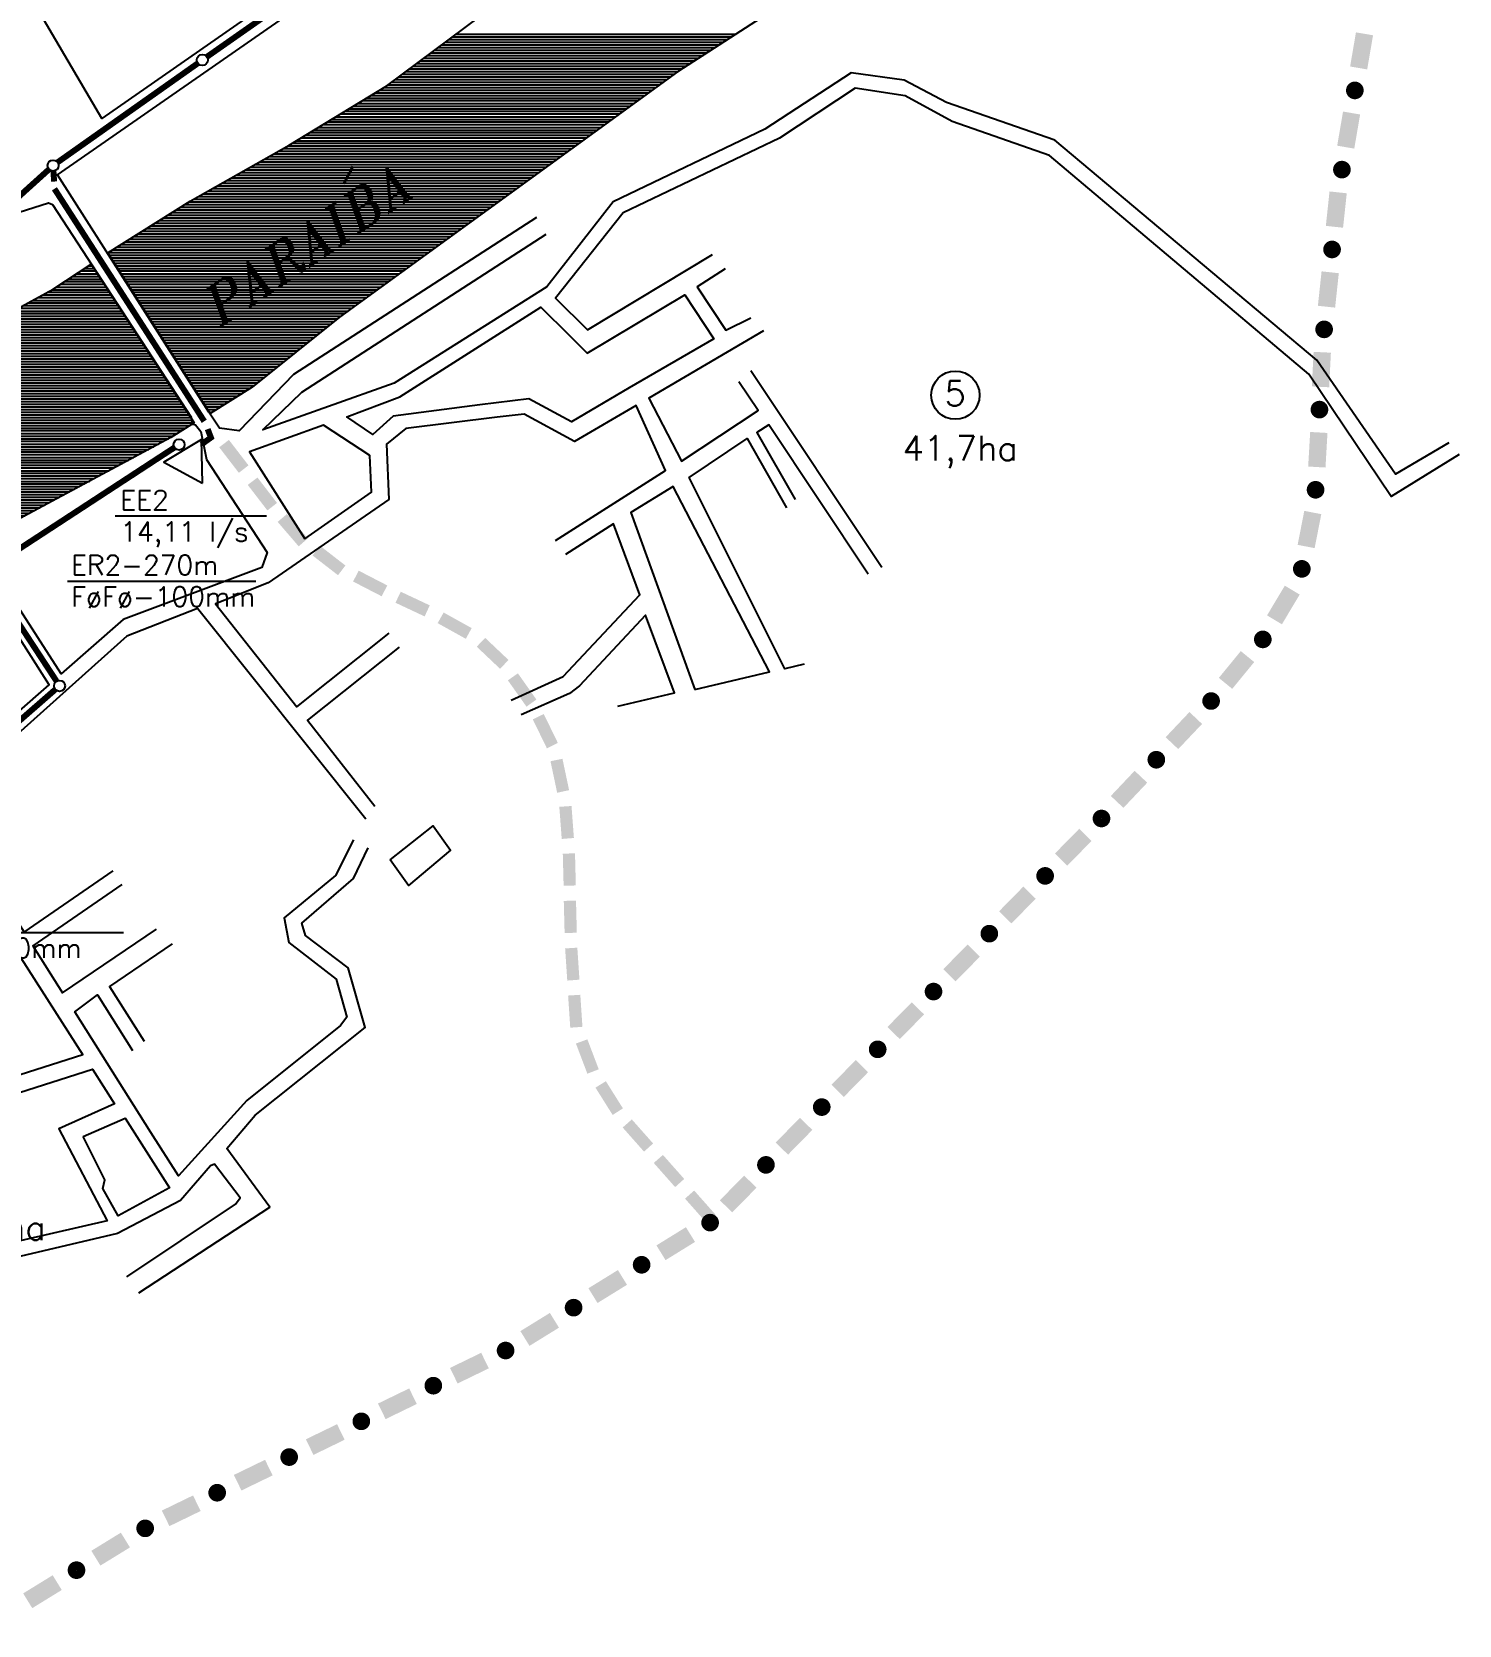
# Model space of a CAD drawing. Extents: x 673693 to 677773, y 7546493 to 7550545.
# Drawn here: x 676251 to 677256, y 7546890 to 7548013 of the extents above; entities that cross this region are included whole.
import ezdxf
from ezdxf.enums import TextEntityAlignment as Align

# ---------------------------------------------------------------- set-up
doc = ezdxf.new("R2010")
doc.units = 0
doc.header["$LTSCALE"] = 60
doc.header["$MEASUREMENT"] = 0
doc.linetypes.add('HIDDEN', pattern=[0.375, 0.25, -0.125])
doc.layers.get('0').update_dxf_attribs({"linetype": 'CONTINUOUS'})
for name, color, linetype in [('ESTACAO', 5, 'CONTINUOUS'), ('HATCH', 150, 'CONTINUOUS'), ('LIMITE-BACIA', 3, 'CONTINUOUS'), ('LIMITE-PROJETO', 1, 'CONTINUOUS'), ('RIO', 4, 'CONTINUOUS'), ('RUA', 7, 'CONTINUOUS'), ('TEXTO', 5, 'CONTINUOUS'), ('TEXTO2', 5, 'CONTINUOUS')]:
    doc.layers.add(name, color=color, linetype=linetype)
doc.styles.add('GOTHICI', font='ITALICT8.SHX', dxfattribs={"height": 1.641651})
doc.styles.get("Standard").update_dxf_attribs({"font": 'ROMANSBR.shx', "height": 3})

# ---------------------------------------------------------------- blocks, each defined once
blk = doc.blocks.new('*X3')
at = {"color": 0}
for p, q in [((676288.1, 7547846.2), (676294.7, 7547846.2)), ((676291, 7547848.1), (676293.5, 7547848.1)), ((676271.1, 7547835), (676302, 7547835)), ((676273.9, 7547836.9), (676300.8, 7547836.9)), ((676276.8, 7547838.7), (676299.6, 7547838.7)), ((676279.6, 7547840.6), (676298.4, 7547840.6)), ((676282.5, 7547842.5), (676297.2, 7547842.5)), ((676285.3, 7547844.4), (676296, 7547844.4)), ((676251.6, 7547823.7), (676309.3, 7547823.7)), ((676255, 7547825.6), (676308.1, 7547825.6)), ((676258.4, 7547827.5), (676306.9, 7547827.5)), ((676261.9, 7547829.4), (676305.7, 7547829.4)), ((676265.3, 7547831.2), (676304.5, 7547831.2)), ((676268.3, 7547833.1), (676303.3, 7547833.1)), ((676231, 7547812.5), (676316.6, 7547812.5)), ((676234.4, 7547814.4), (676315.4, 7547814.4)), ((676237.8, 7547816.2), (676314.2, 7547816.2)), ((676241.3, 7547818.1), (676313, 7547818.1)), ((676244.7, 7547820), (676311.8, 7547820)), ((676248.1, 7547821.9), (676310.6, 7547821.9)), ((676210.4, 7547801.2), (676323.9, 7547801.2)), ((676213.8, 7547803.1), (676322.7, 7547803.1)), ((676217.3, 7547805), (676321.5, 7547805)), ((676220.7, 7547806.9), (676320.3, 7547806.9)), ((676224.1, 7547808.7), (676319.1, 7547808.7)), ((676227.6, 7547810.6), (676317.9, 7547810.6)), ((676189.9, 7547790), (676331.2, 7547790)), ((676193.2, 7547791.9), (676330, 7547791.9)), ((676196.7, 7547793.7), (676328.8, 7547793.7)), ((676200.1, 7547795.6), (676327.6, 7547795.6)), ((676203.5, 7547797.5), (676326.4, 7547797.5)), ((676207, 7547799.4), (676325.2, 7547799.4)), ((676173, 7547778.7), (676338.5, 7547778.7)), ((676175.8, 7547780.6), (676337.3, 7547780.6)), ((676178.6, 7547782.5), (676336.1, 7547782.5)), ((676181.5, 7547784.4), (676334.9, 7547784.4)), ((676184.3, 7547786.2), (676333.7, 7547786.2)), ((676187.1, 7547788.1), (676332.5, 7547788.1)), ((676156.1, 7547767.5), (676345.8, 7547767.5)), ((676159, 7547769.4), (676344.6, 7547769.4)), ((676161.8, 7547771.2), (676343.4, 7547771.2)), ((676164.6, 7547773.1), (676342.2, 7547773.1)), ((676167.4, 7547775), (676341, 7547775)), ((676170.2, 7547776.9), (676339.8, 7547776.9)), ((676139.3, 7547756.2), (676353.1, 7547756.2)), ((676142.1, 7547758.1), (676351.9, 7547758.1)), ((676144.9, 7547760), (676350.7, 7547760)), ((676147.7, 7547761.9), (676349.5, 7547761.9)), ((676150.5, 7547763.7), (676348.3, 7547763.7)), ((676153.3, 7547765.6), (676347.1, 7547765.6)), ((676122.4, 7547745), (676360.4, 7547745)), ((676125.2, 7547746.9), (676359.2, 7547746.9)), ((676128, 7547748.7), (676358, 7547748.7)), ((676130.8, 7547750.6), (676356.8, 7547750.6)), ((676133.7, 7547752.5), (676355.6, 7547752.5)), ((676136.5, 7547754.4), (676354.4, 7547754.4)), ((676105.5, 7547733.7), (676359.4, 7547733.7)), ((676108.3, 7547735.6), (676362.4, 7547735.6)), ((676111.2, 7547737.5), (676365.3, 7547737.5)), ((676114, 7547739.4), (676364.1, 7547739.4)), ((676116.8, 7547741.2), (676362.9, 7547741.2)), ((676119.6, 7547743.1), (676361.7, 7547743.1)), ((676088.7, 7547722.5), (676340.3, 7547722.5)), ((676091.5, 7547724.4), (676343.8, 7547724.4)), ((676094.3, 7547726.2), (676347.3, 7547726.2)), ((676097.1, 7547728.1), (676350.5, 7547728.1)), ((676099.9, 7547730), (676353.5, 7547730)), ((676102.7, 7547731.9), (676356.4, 7547731.9)), ((676071.8, 7547711.2), (676319.4, 7547711.2)), ((676074.6, 7547713.1), (676322.9, 7547713.1)), ((676077.4, 7547715), (676326.4, 7547715)), ((676080.2, 7547716.9), (676329.8, 7547716.9)), ((676083, 7547718.7), (676333.3, 7547718.7)), ((676085.9, 7547720.6), (676336.8, 7547720.6)), ((676054.9, 7547700), (676298.4, 7547700)), ((676057.7, 7547701.9), (676301.9, 7547701.9)), ((676060.5, 7547703.7), (676305.4, 7547703.7)), ((676063.4, 7547705.6), (676308.9, 7547705.6)), ((676066.2, 7547707.5), (676312.4, 7547707.5)), ((676069, 7547709.4), (676315.9, 7547709.4)), ((676038.1, 7547688.7), (676277.5, 7547688.7)), ((676040.9, 7547690.6), (676281, 7547690.6)), ((676043.7, 7547692.5), (676284.5, 7547692.5)), ((676046.5, 7547694.4), (676288, 7547694.4)), ((676049.3, 7547696.2), (676291.5, 7547696.2)), ((676052.1, 7547698.1), (676294.9, 7547698.1)), ((676021.2, 7547677.5), (676256.6, 7547677.5)), ((676024, 7547679.4), (676260.1, 7547679.4)), ((676026.8, 7547681.2), (676263.5, 7547681.2)), ((676029.6, 7547683.1), (676267, 7547683.1)), ((676032.4, 7547685), (676270.5, 7547685)), ((676035.2, 7547686.9), (676274, 7547686.9)), ((676004.3, 7547666.2), (676235.6, 7547666.2)), ((676007.1, 7547668.1), (676239.1, 7547668.1)), ((676009.9, 7547670), (676242.6, 7547670)), ((676012.7, 7547671.9), (676246.1, 7547671.9)), ((676015.6, 7547673.7), (676249.6, 7547673.7)), ((676018.4, 7547675.6), (676253.1, 7547675.6)), ((675987.4, 7547655), (676216.6, 7547655)), ((675990.2, 7547656.9), (676219.3, 7547656.9)), ((675993.1, 7547658.7), (676222.1, 7547658.7)), ((675995.9, 7547660.6), (676225.2, 7547660.6)), ((675998.7, 7547662.5), (676228.7, 7547662.5)), ((676001.5, 7547664.4), (676232.1, 7547664.4)), ((675984.5, 7547651.2), (676211, 7547651.2)), ((675984.6, 7547653.1), (676213.8, 7547653.1)), ((675985.7, 7547649.4), (676208.3, 7547649.4)), ((675986.9, 7547647.5), (676205.5, 7547647.5)), ((675988.1, 7547645.6), (676202.8, 7547645.6)), ((675989.3, 7547643.7), (676200, 7547643.7)), ((675990.5, 7547641.9), (676197.2, 7547641.9)), ((675991.6, 7547640), (676194.5, 7547640)), ((675992.8, 7547638.1), (676191.7, 7547638.1)), ((675994, 7547636.2), (676189, 7547636.2)), ((675995.2, 7547634.4), (676186.6, 7547634.4)), ((675996.4, 7547632.5), (676184.5, 7547632.5)), ((675997.6, 7547630.6), (676182.3, 7547630.6)), ((675998.8, 7547628.7), (676180.2, 7547628.7)), ((676000, 7547626.9), (676178.1, 7547626.9)), ((676001.2, 7547625), (676175.9, 7547625)), ((676002.4, 7547623.1), (676173.8, 7547623.1)), ((676003.6, 7547621.2), (676171.7, 7547621.2)), ((676004.8, 7547619.4), (676169.5, 7547619.4)), ((676006, 7547617.5), (676167.4, 7547617.5)), ((676007.2, 7547615.6), (676165.3, 7547615.6)), ((676008.4, 7547613.7), (676163.2, 7547613.7)), ((676009.6, 7547611.9), (676161, 7547611.9)), ((676010.8, 7547610), (676158.9, 7547610)), ((676012, 7547608.1), (676156.8, 7547608.1)), ((676013.2, 7547606.2), (676154.6, 7547606.2)), ((676014.4, 7547604.4), (676152.5, 7547604.4)), ((676015.6, 7547602.5), (676150.4, 7547602.5)), ((676016.8, 7547600.6), (676148.2, 7547600.6)), ((676017.9, 7547598.7), (676146.1, 7547598.7)), ((676019.1, 7547596.9), (676144, 7547596.9)), ((676020.3, 7547595), (676141.8, 7547595)), ((676021.5, 7547593.1), (676139.7, 7547593.1)), ((676022.7, 7547591.2), (676137.6, 7547591.2)), ((676023.9, 7547589.4), (676135.4, 7547589.4)), ((676025.1, 7547587.5), (676133.3, 7547587.5)), ((676026.3, 7547585.6), (676131.2, 7547585.6)), ((676027.5, 7547583.7), (676129, 7547583.7)), ((676028.7, 7547581.9), (676126.9, 7547581.9)), ((676029.9, 7547580), (676124.4, 7547580)), ((676031.1, 7547578.1), (676121.2, 7547578.1)), ((676032.3, 7547576.2), (676118.1, 7547576.2)), ((676033.5, 7547574.4), (676115, 7547574.4)), ((676034.7, 7547572.5), (676111.9, 7547572.5)), ((676035.9, 7547570.6), (676108.8, 7547570.6)), ((676037.1, 7547568.7), (676105.7, 7547568.7)), ((676038.3, 7547566.9), (676102.6, 7547566.9)), ((676039.5, 7547565), (676099.5, 7547565)), ((676040.7, 7547563.1), (676096.3, 7547563.1)), ((676041.9, 7547561.2), (676093.2, 7547561.2)), ((676043.1, 7547559.4), (676090.1, 7547559.4)), ((676044.2, 7547557.5), (676087, 7547557.5)), ((676045.4, 7547555.6), (676083.9, 7547555.6)), ((676046.6, 7547553.7), (676080.8, 7547553.7)), ((676047.8, 7547551.9), (676077.7, 7547551.9)), ((676049, 7547550), (676074.5, 7547550)), ((676050.2, 7547548.1), (676069.8, 7547548.1)), ((676051.4, 7547546.2), (676062.6, 7547546.2)), ((676052.6, 7547544.4), (676059.7, 7547544.4)), ((676053.8, 7547542.5), (676056.7, 7547542.5))]:
    blk.add_line(p, q, dxfattribs=at)
blk = doc.blocks.new('*X4')
at = {"color": 0}
for p, q in [((676539.7, 7548003.7), (676735.2, 7548003.7)), ((676542.3, 7548005.6), (676738.1, 7548005.6)), ((676544.8, 7548007.5), (676741, 7548007.5)), ((676547.3, 7548009.4), (676743.9, 7548009.4)), ((676549.8, 7548011.2), (676746.8, 7548011.2)), ((676524.6, 7547992.5), (676717.7, 7547992.5)), ((676527.1, 7547994.4), (676720.7, 7547994.4)), ((676529.6, 7547996.2), (676723.6, 7547996.2)), ((676532.2, 7547998.1), (676726.5, 7547998.1)), ((676534.7, 7548000), (676729.4, 7548000)), ((676537.2, 7548001.9), (676732.3, 7548001.9)), ((676509.5, 7547981.2), (676700.9, 7547981.2)), ((676512, 7547983.1), (676703.5, 7547983.1)), ((676514.5, 7547985), (676706.1, 7547985)), ((676517, 7547986.9), (676709, 7547986.9)), ((676519.6, 7547988.7), (676711.9, 7547988.7)), ((676522.1, 7547990.6), (676714.8, 7547990.6)), ((676492.9, 7547970), (676685.4, 7547970)), ((676496, 7547971.9), (676688, 7547971.9)), ((676499, 7547973.7), (676690.6, 7547973.7)), ((676501.9, 7547975.6), (676693.2, 7547975.6)), ((676504.4, 7547977.5), (676695.8, 7547977.5)), ((676506.9, 7547979.4), (676698.3, 7547979.4)), ((676474.4, 7547958.7), (676669.9, 7547958.7)), ((676477.4, 7547960.6), (676672.5, 7547960.6)), ((676480.5, 7547962.5), (676675.1, 7547962.5)), ((676483.6, 7547964.4), (676677.7, 7547964.4)), ((676486.7, 7547966.2), (676680.3, 7547966.2)), ((676489.8, 7547968.1), (676682.9, 7547968.1)), ((676455.9, 7547947.5), (676654.5, 7547947.5)), ((676458.9, 7547949.4), (676657, 7547949.4)), ((676462, 7547951.2), (676659.6, 7547951.2)), ((676465.1, 7547953.1), (676662.2, 7547953.1)), ((676468.2, 7547955), (676664.8, 7547955)), ((676471.3, 7547956.9), (676667.4, 7547956.9)), ((676437.3, 7547936.2), (676639, 7547936.2)), ((676440.4, 7547938.1), (676641.6, 7547938.1)), ((676443.5, 7547940), (676644.1, 7547940)), ((676446.6, 7547941.9), (676646.7, 7547941.9)), ((676449.7, 7547943.7), (676649.3, 7547943.7)), ((676452.8, 7547945.6), (676651.9, 7547945.6)), ((676417.9, 7547925), (676623.5, 7547925)), ((676421.2, 7547926.9), (676626.1, 7547926.9)), ((676424.5, 7547928.7), (676628.6, 7547928.7)), ((676427.8, 7547930.6), (676631.2, 7547930.6)), ((676431.1, 7547932.5), (676633.8, 7547932.5)), ((676434.3, 7547934.4), (676636.4, 7547934.4)), ((676398.1, 7547913.7), (676608, 7547913.7)), ((676401.4, 7547915.6), (676610.6, 7547915.6)), ((676404.7, 7547917.5), (676613.2, 7547917.5)), ((676408, 7547919.4), (676615.7, 7547919.4)), ((676411.3, 7547921.2), (676618.3, 7547921.2)), ((676414.6, 7547923.1), (676620.9, 7547923.1)), ((676378.2, 7547902.5), (676592.5, 7547902.5)), ((676381.5, 7547904.4), (676595.1, 7547904.4)), ((676384.8, 7547906.2), (676597.7, 7547906.2)), ((676388.1, 7547908.1), (676600.3, 7547908.1)), ((676391.4, 7547910), (676602.8, 7547910)), ((676394.7, 7547911.9), (676605.4, 7547911.9)), ((676358.8, 7547891.2), (676577, 7547891.2)), ((676361.8, 7547893.1), (676579.6, 7547893.1)), ((676365, 7547895), (676582.2, 7547895)), ((676368.3, 7547896.9), (676584.8, 7547896.9)), ((676371.6, 7547898.7), (676587.3, 7547898.7)), ((676374.9, 7547900.6), (676589.9, 7547900.6)), ((676340.8, 7547880), (676561.5, 7547880)), ((676343.8, 7547881.9), (676564.1, 7547881.9)), ((676346.8, 7547883.7), (676566.7, 7547883.7)), ((676349.8, 7547885.6), (676569.3, 7547885.6)), ((676352.8, 7547887.5), (676571.9, 7547887.5)), ((676355.8, 7547889.4), (676574.4, 7547889.4)), ((676322.8, 7547868.7), (676546, 7547868.7)), ((676325.8, 7547870.6), (676548.6, 7547870.6)), ((676328.8, 7547872.5), (676551.2, 7547872.5)), ((676331.8, 7547874.4), (676553.8, 7547874.4)), ((676334.8, 7547876.2), (676556.4, 7547876.2)), ((676337.8, 7547878.1), (676559, 7547878.1)), ((676304.8, 7547857.5), (676530.6, 7547857.5)), ((676307.8, 7547859.4), (676533.1, 7547859.4)), ((676310.8, 7547861.2), (676535.7, 7547861.2)), ((676313.8, 7547863.1), (676538.3, 7547863.1)), ((676316.8, 7547865), (676540.9, 7547865)), ((676319.8, 7547866.9), (676543.5, 7547866.9)), ((676305.5, 7547855.6), (676528, 7547855.6)), ((676306.7, 7547853.7), (676525.4, 7547853.7)), ((676307.9, 7547851.9), (676522.8, 7547851.9)), ((676309.1, 7547850), (676520.2, 7547850)), ((676310.3, 7547848.1), (676517.7, 7547848.1)), ((676311.5, 7547846.2), (676515.1, 7547846.2)), ((676312.7, 7547844.4), (676512.5, 7547844.4)), ((676313.8, 7547842.5), (676509.9, 7547842.5)), ((676315, 7547840.6), (676507.3, 7547840.6)), ((676316.2, 7547838.7), (676504.7, 7547838.7)), ((676317.4, 7547836.9), (676502.2, 7547836.9)), ((676318.6, 7547835), (676499.6, 7547835)), ((676319.8, 7547833.1), (676497, 7547833.1)), ((676321, 7547831.2), (676494.4, 7547831.2)), ((676322.2, 7547829.4), (676491.8, 7547829.4)), ((676323.4, 7547827.5), (676489.3, 7547827.5)), ((676324.6, 7547825.6), (676486.7, 7547825.6)), ((676325.8, 7547823.7), (676484.1, 7547823.7)), ((676327, 7547821.9), (676481.5, 7547821.9)), ((676328.2, 7547820), (676478.9, 7547820)), ((676329.4, 7547818.1), (676476.4, 7547818.1)), ((676330.6, 7547816.2), (676473.8, 7547816.2)), ((676331.8, 7547814.4), (676471.2, 7547814.4)), ((676333, 7547812.5), (676468.6, 7547812.5)), ((676334.2, 7547810.6), (676466.2, 7547810.6)), ((676335.4, 7547808.7), (676463.8, 7547808.7)), ((676336.6, 7547806.9), (676461.5, 7547806.9)), ((676337.8, 7547805), (676459.1, 7547805)), ((676338.9, 7547803.1), (676456.8, 7547803.1)), ((676340.1, 7547801.2), (676454.4, 7547801.2)), ((676341.3, 7547799.4), (676452.1, 7547799.4)), ((676342.5, 7547797.5), (676449.7, 7547797.5)), ((676343.7, 7547795.6), (676447.4, 7547795.6)), ((676344.9, 7547793.7), (676445, 7547793.7)), ((676346.1, 7547791.9), (676442.7, 7547791.9)), ((676347.3, 7547790), (676440.4, 7547790)), ((676348.5, 7547788.1), (676438, 7547788.1)), ((676349.7, 7547786.2), (676435.7, 7547786.2)), ((676350.9, 7547784.4), (676433.3, 7547784.4)), ((676352.1, 7547782.5), (676431, 7547782.5)), ((676353.3, 7547780.6), (676428.6, 7547780.6)), ((676354.5, 7547778.7), (676426.3, 7547778.7)), ((676355.7, 7547776.9), (676423.9, 7547776.9)), ((676356.9, 7547775), (676421.6, 7547775)), ((676358.1, 7547773.1), (676419.2, 7547773.1)), ((676359.3, 7547771.2), (676416.9, 7547771.2)), ((676360.5, 7547769.4), (676414.5, 7547769.4)), ((676361.7, 7547767.5), (676412.2, 7547767.5)), ((676362.9, 7547765.6), (676409.9, 7547765.6)), ((676364.1, 7547763.7), (676407.5, 7547763.7)), ((676365.2, 7547761.9), (676404.9, 7547761.9)), ((676366.4, 7547760), (676402, 7547760)), ((676367.6, 7547758.1), (676399, 7547758.1)), ((676368.8, 7547756.2), (676396, 7547756.2)), ((676370, 7547754.4), (676393.1, 7547754.4)), ((676371.2, 7547752.5), (676390.1, 7547752.5)), ((676372.4, 7547750.6), (676387.1, 7547750.6)), ((676373.6, 7547748.7), (676384.1, 7547748.7)), ((676374.8, 7547746.9), (676381.2, 7547746.9)), ((676376, 7547745), (676378.2, 7547745))]:
    blk.add_line(p, q, dxfattribs=at)
blk = doc.blocks.new('R3')
at = {"layer": 'LIMITE-PROJETO', "const_width": 6.23}
blk.add_lwpolyline([(-25.1, 0.3, 1), (-31.3, 0.3, 1)], format="xyb", close=True, dxfattribs=at)
at = {"layer": 'LIMITE-PROJETO'}
blk.add_solid([(12.3, 6.1), (12.2, -6.1), (-12.1, 6.3), (-12.2, -5.9)], dxfattribs=at)
blk = doc.blocks.new('G3')
at = {"layer": 'LIMITE-BACIA'}
blk.add_solid([(-11.3, -4.4), (-11.4, 4.2), (11.3, -4.3), (11.3, 4.3)], dxfattribs=at)

msp = doc.modelspace()

# ---------------------------------------------------------------- linework, layer by layer
at = {"layer": 'ESTACAO', "const_width": 4.2}
for points in [[(676464.1, 7548058.2), (676374.3, 7547995.3)], [(676368, 7547990.8), (676269.2, 7547921)], [(676263.2, 7547916.1), (676237.2, 7547892.6)], [(676351.4, 7547720), (676221, 7547634.8)], [(676219.9, 7547629.5), (676268.4, 7547555.4)], [(676267.6, 7547549.6), (676226.6, 7547513.8)]]:
    msp.add_lwpolyline(points, dxfattribs=at)
at = {"layer": 'ESTACAO', "linetype": 'HIDDEN', "const_width": 4.2}
for points in [[(676266.2, 7547914.9), (676266.7, 7547907.4)], [(676266.9, 7547902.3), (676372.4, 7547738.5)], [(676374.8, 7547733), (676377.1, 7547727), (676370.4, 7547722.2)]]:
    msp.add_lwpolyline(points, dxfattribs=at)
at = {"layer": 'ESTACAO'}
msp.add_lwpolyline([(676371.1, 7547694.9), (676370.4, 7547725.7), (676344, 7547709.6)], close=True, dxfattribs=at)
for centre in [(676371.1, 7547993.1), (676266, 7547918.7), (676354.7, 7547722.1), (676270.5, 7547552.1)]:
    msp.add_circle(centre, 3.89, dxfattribs=at)
at = {"layer": 'RIO'}
msp.add_lwpolyline([(676779.1, 7548032.1), (676705.7, 7547984.7), (676467.6, 7547811.8), (676406.1, 7547762.6), (676376.6, 7547744), (676304.4, 7547857.3), (676362.5, 7547893.6), (676432.1, 7547933.1), (676500.9, 7547974.9), (676567.1, 7548024.1)], dxfattribs=at)
msp.add_lwpolyline([(675983.7, 7547652.5), (676190.3, 7547790.3), (676266.1, 7547831.7), (676292.8, 7547849.3), (676365.3, 7547737.5), (676348.9, 7547727.1), (676223.6, 7547659.8), (676188, 7547635.6), (676125.7, 7547580.8), (676072.5, 7547548.8), (676062.9, 7547546.4), (676054.6, 7547541.2)], close=True, dxfattribs=at)
at = {"layer": 'RUA'}
for points in [[(676606.4, 7547882.1), (676435.3, 7547771.4), (676397.1, 7547731.8), (676383.2, 7547733.7), (676375.7, 7547745), (676269.1, 7547912.2), (676682, 7548199.4)], [(677248.8, 7547723.4), (677211.2, 7547701.2), (677155.8, 7547781.6), (676971.4, 7547936.6), (676895, 7547963.2), (676865.2, 7547978.8), (676828, 7547984.1), (676767.2, 7547944.4), (676660.3, 7547893.1), (676613.6, 7547833.3), (676506.2, 7547765.4), (676413.7, 7547732.4), (676441.2, 7547759), (676613.2, 7547870.4)], [(677256, 7547715), (677208.1, 7547685.5), (677150.1, 7547771.6), (676967.6, 7547925.8), (676899, 7547949.8), (676865.9, 7547967.9), (676830.8, 7547973.2), (676777.4, 7547938), (676667.3, 7547885.3), (676619.8, 7547825.2), (676642.2, 7547802.9), (676730.2, 7547856.1)], [(676097.3, 7547839.8), (676262.7, 7547892.3), (676265.6, 7547891.2), (676363.2, 7547741.3), (676364.1, 7547736.4), (676366.3, 7547735.9), (676369.9, 7547731.3), (676373.9, 7547711.5), (676416.7, 7547646.1), (676412.9, 7547635.5), (676315.4, 7547598.8), (676271.7, 7547560.5), (676220.1, 7547640.6)], [(676739.3, 7547845.8), (676719.4, 7547833.2), (676739.7, 7547802.7), (676757.2, 7547811.3)], [(676766.2, 7547802.2), (676685.5, 7547754.8), (676708.4, 7547710.4), (676762.5, 7547746.1), (676748.9, 7547766.3)], [(676757.3, 7547774.3), (676849.6, 7547635.8)], [(676619.7, 7547654.5), (676697.2, 7547703.8), (676676.6, 7547749.6), (676633.1, 7547724.2), (676597.7, 7547743.6), (676578.7, 7547741.4), (676514.4, 7547733.5), (676500.8, 7547722.5), (676502.4, 7547683.5), (676417.3, 7547624.7), (676380.3, 7547610), (676437.7, 7547537.4), (676502.7, 7547589.3)], [(676839.8, 7547630.9), (676769.9, 7547735.9), (676761.6, 7547730.6), (676788.4, 7547683.3)], [(676794.8, 7547567.3), (676781.2, 7547564.1), (676713.8, 7547699), (676754.6, 7547726.4), (676782.4, 7547677.6)], [(676588.4, 7547542.1), (676625.1, 7547558.7), (676679.1, 7547616.3), (676660.5, 7547666.3), (676626.8, 7547644.7)], [(676109.9, 7547444), (676158.9, 7547439.1), (676219.4, 7547514.5), (676263.3, 7547552.9), (676216.7, 7547625.7), (676198.3, 7547613.2)], [(676486.2, 7547458.2), (676367.7, 7547606.6), (676318, 7547587.1), (676227.4, 7547506.2), (676192.8, 7547462), (676245.6, 7547378.5), (676308.2, 7547421.8)], [(676663.5, 7547537.7), (676703.5, 7547547.1), (676683.1, 7547601.9), (676636.7, 7547552.1), (676629.6, 7547546.8), (676595.5, 7547531.7)], [(676509.7, 7547579.4), (676445, 7547528), (676492.6, 7547467.4)], [(676477.4, 7547443.6), (676464.7, 7547418.5), (676428.6, 7547388.7), (676431.9, 7547371.3), (676465.3, 7547345.4), (676472.9, 7547318.7), (676468.3, 7547312.7), (676402.4, 7547260), (676354.2, 7547206.9), (676334.8, 7547237.5), (676281.3, 7547322.5), (676297.2, 7547334.4), (676321.9, 7547295.3)], [(676326.3, 7547124.4), (676418.6, 7547184.8), (676388.3, 7547226.2), (676408.3, 7547249.6), (676485.6, 7547311.3), (676473.8, 7547353.4), (676443.7, 7547376.3), (676441.2, 7547384.9), (676477.5, 7547416.4), (676487.9, 7547438)], [(676314.3, 7547412.2), (676251.6, 7547368.9), (676272.5, 7547335.8), (676338.7, 7547380.6)], [(676349.8, 7547370.3), (676305.8, 7547340.2), (676330.1, 7547301.7)], [(676317.9, 7547135.8), (676394.4, 7547186.9), (676397.6, 7547191.5), (676379.7, 7547215.1), (676376.8, 7547213.9), (676355.6, 7547189.6), (676311.3, 7547166.2), (676114.7, 7547120), (676130.1, 7547060)]]:
    msp.add_lwpolyline(points, dxfattribs=at)
for points in [[(676407.5, 7548148.3), (676456.4, 7548060.9), (676300.3, 7547951.9), (676244.3, 7548047.6)], [(676642.1, 7547786.4), (676710.8, 7547827.6), (676731.3, 7547796.7), (676671.7, 7547762), (676631, 7547738.1), (676600.9, 7547754.3), (676566.4, 7547750), (676505.5, 7547742.1), (676491, 7547729.1), (676472.7, 7547741.6), (676510.1, 7547755.7), (676609.4, 7547818.9), (676629.4, 7547799.1)], [(676443.3, 7547655.8), (676490.1, 7547688.6), (676488.9, 7547714.5), (676456.3, 7547735.7), (676404.2, 7547717.1)], [(676717.9, 7547549.5), (676770.4, 7547562), (676702.6, 7547692.6), (676672.8, 7547674.3)], [(676503.4, 7547429.6), (676533.5, 7547453.4), (676545.8, 7547436.4), (676516.3, 7547411.5)], [(676286.9, 7547292.1), (676182.2, 7547258.9), (676156.2, 7547300), (676243.3, 7547360.5)], [(676082, 7547214.4), (676293.6, 7547282), (676309.1, 7547257.6), (676269.9, 7547240.1), (676304, 7547175.3), (676111.7, 7547131), (676094.9, 7547193.6), (676069.8, 7547207)], [(676287.1, 7547234.5), (676316.7, 7547247.6), (676347.9, 7547198.5), (676311.8, 7547178.7), (676301.1, 7547197.9), (676302.4, 7547204.2)]]:
    msp.add_lwpolyline(points, close=True, dxfattribs=at)
at = {"layer": 'TEXTO'}
for p, q in [((676309.7, 7547671.9), (676416.3, 7547671.9)), ((676276.1, 7547625.9), (676408.8, 7547625.9)), ((676143.3, 7547378.3), (676315.6, 7547378.3))]:
    msp.add_line(p, q, dxfattribs=at)
at = {"layer": 'TEXTO2'}
msp.add_circle((676901.3, 7547756.9), 17, dxfattribs=at)

# ---------------------------------------------------------------- block references
at = {"layer": 'HATCH'}
for name in ['*X4', '*X3']:
    msp.add_blockref(name, (0, 0), dxfattribs=at)
at = {"layer": 'LIMITE-PROJETO', "xscale": 1.0000005, "yscale": 1.0000005, "zscale": 1.0000005}
for name, p, rotation in [('R3', (677187.4, 7547999.4), 80.74691821030983), ('R3', (677178.3, 7547943.6), 80.74691821030983), ('R3', (677169.6, 7547887.6), 84.36076282891), ('R3', (677164, 7547831.3), 84.36076282891), ('R3', (677159.1, 7547774.9), 87.62578768282135), ('G3', (676393.2, 7547713.8), 127.2735383252946), ('R3', (677156.6, 7547718.4), 87.17798112177049), ('G3', (676413.3, 7547687.3), 127.2735383252946), ('G3', (676434.7, 7547661.8), 130.3611491081822), ('R3', (677150.7, 7547662.2), 79.4197620350506), ('G3', (676460.2, 7547640.4), 141.9169273829491), ('G3', (676489.2, 7547624.2), 152.4070986056007), ('R3', (677132.3, 7547609), 59.57720128878635), ('G3', (676519.1, 7547609.7), 154.5809905287502), ('G3', (676548.7, 7547594.5), 150.6586078174232), ('G3', (676575.4, 7547575), 136.2840685881748), ('R3', (677099.3, 7547563.2), 51.14173843906035), ('G3', (676596.2, 7547549.2), 124.9631425618491), ('G3', (676612.5, 7547520.2), 115.7240338962434), ('R3', (677062.2, 7547520.5), 47.05667693344465), ('G3', (676622.7, 7547488.8), 101.7091195641334), ('R3', (677023.6, 7547479.1), 47.05667693344465), ('G3', (676627.5, 7547455.9), 94.02536722350376), ('R3', (676984.3, 7547438.3), 45.99941434711106), ('G3', (676629.4, 7547422.7), 91.22291698131095), ('R3', (676945, 7547397.6), 45.99941434711106), ('G3', (676630.1, 7547389.4), 91.22291698131095), ('G3', (676631.5, 7547356.1), 93.55140145606133), ('R3', (676905.7, 7547356.8), 45.99941434711106), ('G3', (676633.6, 7547322.9), 93.55140145606133), ('R3', (676866.4, 7547316.1), 45.99941434711106), ('G3', (676642.1, 7547291), 110.5050302880364), ('R3', (676827, 7547275.4), 45.99941434711106), ('G3', (676657.5, 7547261.7), 121.8706692078969), ('G3', (676677.7, 7547235.3), 131.2676727481152), ('R3', (676787.7, 7547234.7), 45.99941434711106), ('G3', (676699.6, 7547210.3), 131.2676727481152), ('R3', (676748.4, 7547194), 45.99941434711106), ('G3', (676721.6, 7547185.2), 131.2676727481152), ('R3', (676704.4, 7547159), 32.18480639104067), ('R3', (676656.5, 7547128.8), 32.18480639104067), ('R3', (676608.6, 7547098.6), 32.18480639104067), ('R3', (676559.1, 7547071.3), 26.36782476748224), ('R3', (676508.4, 7547046.2), 26.36782476748224), ('R3', (676457.6, 7547021), 26.36782476748224), ('R3', (676406.9, 7546995.9), 26.36782476748224), ('R3', (676356.2, 7546970.8), 26.36782476748224), ('R3', (676306.5, 7546943.8), 32.08431447737637), ('R3', (676258.5, 7546913.8), 32.08431447737637)]:
    msp.add_blockref(name, p, dxfattribs=dict(at, rotation=rotation))

# ---------------------------------------------------------------- texts
at = {"layer": 'RIO', "style": 'GOTHICI'}
for s, height, rotation, p in [('PARAIBA', 27, 34.1221, (676383.8, 7547805.2)), ('-', 18, 62.4788, (676476.2, 7547899.6))]:
    msp.add_text(s, height=height, rotation=rotation, dxfattribs=at).set_placement(p)
at = {"layer": 'TEXTO'}
for s, p in [('EE2', (676313.3, 7547676.1)), ('14,11 l/s', (676313.3, 7547653.9)), ('ER2-270m', (676278.6, 7547630.4)), ('F%%248F%%248-100mm', (676278.6, 7547608.1)), ('%%237150 A 250mm', (676145.7, 7547360.5))]:
    msp.add_text(s, height=13.75, dxfattribs=at).set_placement(p)
at = {"layer": 'TEXTO2'}
msp.add_text('5', height=17.5, dxfattribs=at).set_placement((676901.2, 7547749.4), align=Align.CENTER)
for s, p in [('41,7ha', (676864.1, 7547710.8)), ('80,6ha', (676179.7, 7547161.6))]:
    msp.add_text(s, height=17.5, dxfattribs=at).set_placement(p)

doc.saveas('drawing.dxf')
